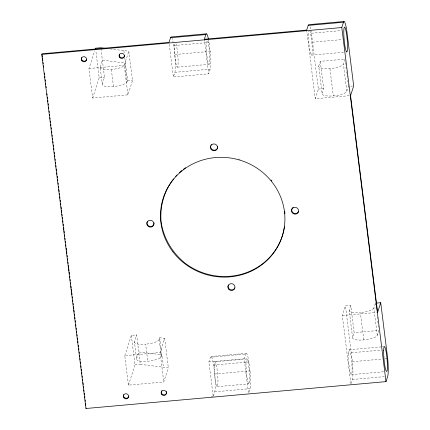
<?xml version="1.0" encoding="UTF-8"?>
<svg xmlns="http://www.w3.org/2000/svg" width="430" height="430" viewBox="0 0 430 430"><rect width="100%" height="100%" fill="white"/><g stroke="black" fill="none" stroke-linecap="round" stroke-linejoin="round"><path stroke-width="0.32" stroke-dasharray="2.15 1.61" d="M110.037 48.891L128.823 51.224L132.499 80.695L127.93 94.847L92.633 98.008L88.956 68.537L94.697 50.756M100.147 67.032L102.361 60.173L125.431 63.038L124.856 64.817L126.984 81.861A12.497 3.413 -7.1 0 1 113.477 86.521A12.497 3.413 -7.1 0 1 102.275 84.07L100.147 67.032A12.497 3.413 -7.1 0 0 111.354 69.483A12.497 3.413 -7.1 0 0 124.856 64.817M92.633 98.008L99.196 77.69L95.842 50.837M102.275 84.07L104.49 77.212L100.894 48.397M127.93 94.847L124.254 65.376L128.823 51.224M126.984 81.861L127.554 80.082L124.775 57.808M208.48 39.307A18.114 2.204 84.9 0 1 209.05 42.414L210.168 51.364A18.114 2.204 84.9 0 1 210.157 69.16L208.647 73.831L173.349 76.992L174.859 72.321A18.114 2.204 84.9 0 0 174.87 54.524L173.752 45.575A18.114 2.204 84.9 0 0 173.182 42.468M124.786 355.675L131.344 335.362L136.638 334.889L140.314 364.361L168.329 367.833L163.76 381.985L128.463 385.146L124.786 355.675L160.084 352.514L164.652 338.362L159.707 337.749L159.138 339.528L161.261 356.567A12.497 3.413 -7.1 0 1 147.759 361.232A12.497 3.413 -7.1 0 1 136.552 358.781L134.429 341.742L136.638 334.889M136.552 358.781L138.766 351.933L161.836 354.788L161.261 356.567M128.463 385.146L135.02 364.833L131.344 335.362M213.135 395.842L208.905 361.926L210.415 357.255L245.713 354.089A18.114 2.204 84.9 0 1 248.922 361.926L250.034 370.88A18.114 2.204 84.9 0 1 250.029 388.672L248.707 392.762M318.716 66.177L320.275 61.35L344.984 59.141L343.425 63.962L346.827 91.23A12.497 3.413 -7.1 0 1 333.325 95.89A12.497 3.413 -7.1 0 1 322.118 93.444L318.716 66.177A12.497 3.413 -7.1 0 0 329.923 68.628A12.497 3.413 -7.1 0 0 343.425 63.962M213.409 395.923L214.731 391.832A18.114 2.204 84.9 0 0 214.737 374.041L213.624 365.091A18.114 2.204 84.9 0 0 210.415 357.255M349.23 95.702L315.265 98.744L318.383 89.091L311.411 33.244A18.114 2.204 84.9 0 0 310.842 30.138M322.118 93.444L323.677 88.618L320.275 61.35M248.432 392.681L244.202 358.765L245.713 354.089M346.827 91.23L348.386 86.403L352.353 86.048M350.799 383.512L342.312 315.512L345.43 305.859L350.724 305.386L354.127 332.653L352.568 337.48A12.497 3.413 -7.1 0 0 363.775 339.926A12.497 3.413 -7.1 0 0 377.277 335.266L378.835 330.439L354.127 332.653M352.568 337.48L349.165 310.213L350.724 305.386M377.277 335.266L373.874 307.998L375.239 303.779M351.068 383.592L352.39 379.502A18.114 2.204 84.9 0 0 352.401 361.711L345.43 305.859M173.752 45.575L209.05 42.414M311.411 33.244L341.382 30.557M174.87 54.524L210.168 51.364M312.529 42.194L342.5 39.512M88.956 68.537L124.254 65.376M177.375 67.155L209.141 64.306M311.503 55.142L344.134 52.218M99.196 77.69L104.49 77.212M174.859 72.321L210.157 69.16M318.383 89.091L323.677 88.618M342.312 315.512L376.277 312.47M210.92 356.508L246.218 353.347M135.02 364.833L140.314 364.361M208.905 361.926L244.202 358.765M214.962 361.786L246.729 358.937M349.09 349.773L381.727 346.849M382.394 346.79L384.388 346.607M213.624 365.091L248.922 361.926M351.283 352.761L381.254 350.074M214.737 374.041L250.034 370.88M352.401 361.711L382.367 359.023M385.033 358.787L387.032 358.609M217.241 386.672L249.008 383.823M351.375 374.654L384.006 371.735M214.731 391.832L250.029 388.672M352.39 379.502L384.356 376.642M211.216 396.686L213.221 396.508M127.554 80.082L132.499 80.695M345.397 62.463L345.645 64.457M345.978 67.118L346.145 68.451M346.558 71.772L346.725 73.105M347.058 75.766L347.225 77.094M347.639 80.421L347.805 81.748M348.133 84.409L348.3 85.737M375.433 303.171L375.68 305.171M376.013 307.832L376.261 309.826M377.175 317.141L377.341 318.469M377.674 321.129L377.841 322.457M378.255 325.784L378.421 327.112M329.923 68.628L333.325 95.89M349.165 310.213A12.497 3.413 -7.1 0 0 360.372 312.664L363.775 339.926M306.697 30.078L315.265 98.744M204.331 39.248L208.647 73.831M169.286 44.408L173.349 76.992M164.652 338.362L168.329 367.833M123.878 50.611L124.206 53.229M159.707 337.749L163.389 367.22M160.084 352.514L163.76 381.985M111.354 69.483L113.477 86.521M134.429 341.742A12.497 3.413 -7.1 0 0 145.63 344.188L147.759 361.232M310.014 26.827A18.114 2.204 84.9 0 1 310.723 29.589M309.648 30.589A12.497 1.521 84.9 0 1 312.239 49.246A12.497 1.521 84.9 0 1 309.896 50.686A12.497 1.521 84.9 0 1 308.778 31.121M238.075 158.95A62.484 59.625 17.9 0 1 240.601 159.68M207.76 40.92A12.497 1.521 84.9 0 1 209.861 60.42A12.497 1.521 84.9 0 1 207.276 58.389A12.497 1.521 84.9 0 1 206.513 39.936M171.667 37.474A18.114 2.204 84.9 0 1 173.064 41.92M373.874 307.998A12.497 3.413 -7.1 0 1 360.372 312.664M175.994 43.763A12.497 1.521 84.9 0 1 178.111 62.441A12.497 1.521 84.9 0 1 175.822 62.973A12.497 1.521 84.9 0 1 174.499 44.113M159.138 339.528A12.497 3.413 -7.1 0 1 145.63 344.188M246.008 362.829A12.497 1.521 84.9 0 0 248.583 383.49A12.497 1.521 84.9 0 0 249.018 367.827A12.497 1.521 84.9 0 0 246.008 362.829M348.37 353.659A12.497 1.521 84.9 0 0 350.95 374.32A12.497 1.521 84.9 0 0 351.38 358.658A12.497 1.521 84.9 0 0 348.37 353.659M214.237 365.677A12.497 1.521 84.9 0 0 216.817 386.333A12.497 1.521 84.9 0 0 217.252 370.671A12.497 1.521 84.9 0 0 214.237 365.677"/><path stroke-width="0.64" d="M376.094 303.112L380.727 302.698L387.699 358.55A18.114 2.204 84.9 0 1 387.688 376.341L385.984 381.625L85.952 408.5L41.769 54.4L41.963 53.793L169.033 42.409L170.543 37.738A18.114 2.204 84.9 0 1 171.049 36.991L206.346 33.83M95.105 49.488L95.519 48.219L100.813 47.746L106.086 48.397M170.543 37.738L205.841 34.577L204.331 39.248L306.697 30.078L308.202 25.408A18.114 2.204 84.9 0 1 308.708 24.66L344.005 21.5M85.952 408.5L86.15 407.893M385.984 381.625L341.796 27.531L343.5 22.247L308.202 25.408M380.727 302.698L377.61 312.352L350.563 95.584L353.68 85.93L346.709 30.084A18.114 2.204 84.9 0 0 343.5 22.247M173.639 178.853C164.002 191.124 159.691 206.653 161.126 222.149C163.604 238.112 172.07 252.426 184.481 262.698A62.484 59.625 17.9 0 0 284.488 226.707M41.769 54.4L341.796 27.531M95.519 48.219L95.68 49.525M42.129 55.126L42.377 57.12M42.543 58.453L42.796 60.447M43.043 62.447L43.21 63.774M43.457 65.774L43.623 67.107M44.371 73.095L44.537 74.428M44.79 76.422L44.951 77.755M45.204 79.749L45.37 81.082M45.618 83.081L45.784 84.409M46.032 86.408L46.198 87.736M46.945 93.729L47.112 95.062M47.364 97.056L47.526 98.389M47.778 100.383L47.945 101.716M48.192 103.711L48.359 105.044M48.606 107.043L48.773 108.371M49.106 111.037L49.273 112.364M49.52 114.364L49.686 115.692M49.939 117.691L50.1 119.024M50.353 121.018L50.52 122.351M50.767 124.345L50.934 125.678M51.181 127.672L51.347 129.005M51.681 131.666L51.847 132.999M52.094 134.993L52.261 136.326M52.514 138.326L52.68 139.653M52.928 141.653L53.094 142.98M53.341 144.98L53.508 146.313M53.755 148.307L53.922 149.64M54.255 152.301L54.422 153.634M54.669 155.628L54.836 156.961M55.088 158.955L55.255 160.288M55.502 162.287L55.669 163.615M55.916 165.614L56.083 166.942M56.33 168.942L56.583 170.936M56.83 172.935L56.996 174.268M57.244 176.262L57.41 177.595M57.663 179.589L57.83 180.923M58.077 182.917L58.243 184.25M58.491 186.249L58.657 187.577M58.905 189.576L59.157 191.57M59.404 193.57L59.571 194.898M59.818 196.897L59.985 198.23M60.238 200.224L60.404 201.557M60.651 203.551L60.818 204.884M61.065 206.878L61.318 208.878M61.479 210.211L61.732 212.205M61.979 214.199L62.146 215.532M62.393 217.532L62.56 218.859M62.812 220.859L62.979 222.186M63.226 224.186L63.393 225.519M63.64 227.513L63.893 229.512M64.054 230.84L64.306 232.84M64.554 234.834L64.72 236.167M64.968 238.161L65.134 239.494M65.387 241.493L65.553 242.821M65.801 244.821L65.967 246.148M66.215 248.148L66.467 250.142M66.628 251.475L66.881 253.474M67.128 255.468L67.295 256.801M67.542 258.796L67.709 260.128M67.962 262.123L68.128 263.456M68.375 265.455L68.623 267.449M68.789 268.782L69.042 270.776M69.203 272.109L69.456 274.103M69.703 276.103L69.87 277.436M70.117 279.43L70.283 280.763M70.536 282.757L70.703 284.09M70.95 286.084L71.197 288.084M71.364 289.417L71.617 291.411M71.778 292.744L72.03 294.738M72.278 296.738L72.444 298.065M72.692 300.065L72.858 301.392M73.111 303.392L73.277 304.725M73.525 306.719L73.772 308.719M73.939 310.046L74.191 312.046M74.438 314.04L74.605 315.373M74.852 317.367L75.019 318.7M75.266 320.699L75.433 322.027M75.766 324.693L75.933 326.021M76.18 328.02L76.346 329.348M76.599 331.347L76.766 332.68M77.013 334.674L77.18 336.007M77.427 338.002L77.594 339.334M77.841 341.329L78.007 342.662M78.341 345.322L78.507 346.655M78.755 348.655L78.921 349.982M79.174 351.982L79.34 353.31M79.588 355.309L79.754 356.642M80.001 358.636L80.168 359.969M80.421 361.963L80.582 363.296M80.915 365.957L81.082 367.29M81.329 369.284L81.496 370.617M81.748 372.611L81.915 373.944M82.162 375.944L82.329 377.271M82.576 379.271L82.743 380.598M82.995 382.598L83.243 384.592M83.49 386.591L83.656 387.925M83.909 389.919L84.07 391.252M84.323 393.246L84.49 394.579M84.737 396.573L84.903 397.906M85.151 399.905L85.317 401.233M85.57 403.233L85.817 405.227M86.602 59.7A2.677 2.553 17.9 0 1 83.103 60.963A2.677 2.553 17.9 0 1 81.695 57.555M124.555 55.68A2.677 2.553 17.9 0 1 121.201 57.701A2.677 2.553 17.9 0 1 119.465 54.175M234.882 287.912A3.569 3.408 17.9 0 1 230.217 289.589A3.569 3.408 17.9 0 1 228.346 285.052M298.527 211.565A3.569 3.408 17.9 0 1 293.061 212.764A3.569 3.408 17.9 0 1 293.12 207.341M217.709 146.431A3.569 3.408 17.9 0 1 214.14 150.167A3.569 3.408 17.9 0 1 210.657 146.168M210.91 145.319A3.569 3.408 17.9 0 1 211.383 144.561M154.064 222.778A3.569 3.408 17.9 0 1 150.032 226.47A3.569 3.408 17.9 0 1 147.264 221.665M175.666 176.391A62.484 59.625 17.9 0 1 177.015 174.962M179.385 172.666A62.484 59.625 17.9 0 1 181.89 170.5M183.443 169.275A62.484 59.625 17.9 0 1 185.566 167.727M271.072 179.998A62.484 59.625 17.9 0 1 271.884 180.992M284.665 211.082A62.484 59.625 17.9 0 1 284.929 213.672M166.453 391.413A2.677 2.553 17.9 0 1 163.599 394.831A2.677 2.553 17.9 0 1 161.879 390.666M128.85 396.121A2.677 2.553 17.9 0 1 125.49 398.137A2.677 2.553 17.9 0 1 123.754 394.616M205.841 34.577A18.114 2.204 84.9 0 1 208.362 38.759M346.8 51.976L346.376 51.643A12.497 1.521 84.9 0 1 344.167 39.883L343.919 36.652A12.497 1.521 84.9 0 1 344.796 27.224A12.497 1.521 84.9 0 1 347.246 40.275A12.497 1.521 84.9 0 1 346.8 51.976M172.924 251.835A62.484 59.625 17.9 0 0 279.914 242.251A62.484 59.625 17.9 0 0 215.258 157.579A62.484 59.625 17.9 0 0 172.924 251.835M161.648 394.396A2.677 2.553 17.9 0 0 166.233 393.988A2.677 2.553 17.9 0 0 163.459 390.359A2.677 2.553 17.9 0 0 161.648 394.396M123.878 397.782A2.677 2.553 17.9 0 0 128.463 397.368A2.677 2.553 17.9 0 0 125.689 393.74A2.677 2.553 17.9 0 0 123.878 397.782M119.588 57.34A2.677 2.553 17.9 0 0 124.173 56.927A2.677 2.553 17.9 0 0 121.4 53.298A2.677 2.553 17.9 0 0 119.588 57.34M81.818 60.721A2.677 2.553 17.9 0 0 86.403 60.313A2.677 2.553 17.9 0 0 83.635 56.685A2.677 2.553 17.9 0 0 81.818 60.721M228.572 289.067A3.569 3.408 17.9 0 0 234.689 288.519A3.569 3.408 17.9 0 0 230.991 283.682A3.569 3.408 17.9 0 0 228.572 289.067M292.212 212.721A3.569 3.408 17.9 0 0 298.329 212.173A3.569 3.408 17.9 0 0 294.631 207.335A3.569 3.408 17.9 0 0 292.212 212.721M147.495 225.685A3.569 3.408 17.9 0 0 153.607 225.137A3.569 3.408 17.9 0 0 149.914 220.294A3.569 3.408 17.9 0 0 147.495 225.685M211.135 149.334A3.569 3.408 17.9 0 0 217.252 148.785A3.569 3.408 17.9 0 0 213.554 143.948A3.569 3.408 17.9 0 0 211.135 149.334M383.667 350.498A12.497 1.521 84.9 0 0 386.248 371.16A12.497 1.521 84.9 0 0 386.677 355.497A12.497 1.521 84.9 0 0 383.667 350.498"/></g></svg>
